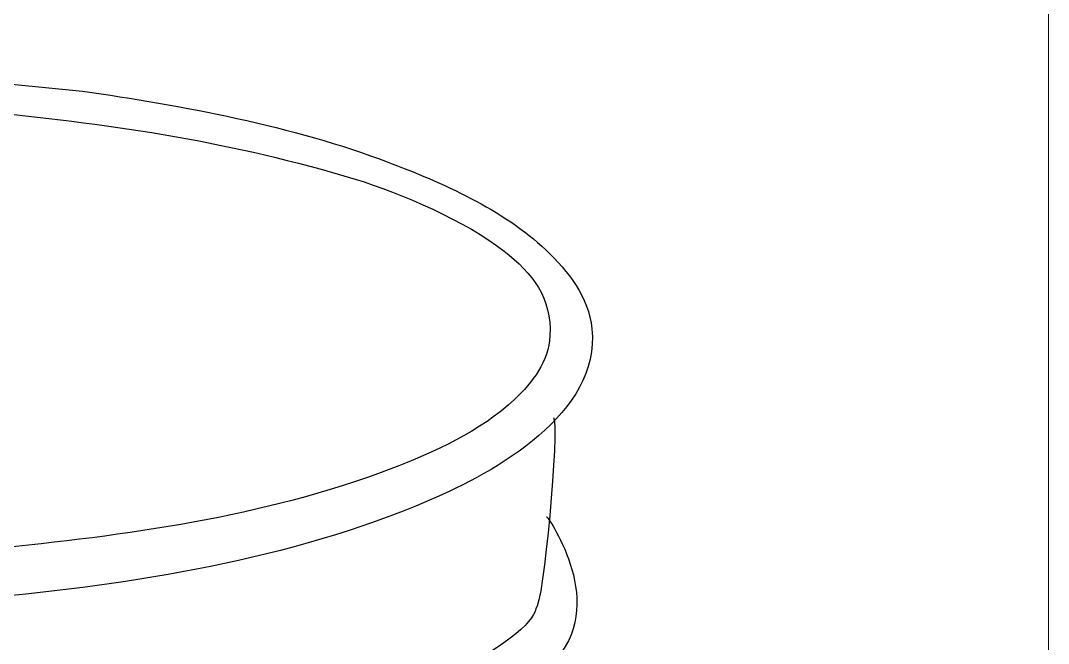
# Model space of a CAD drawing. Header units: inches. Extents: x -441 to 7, y -96 to 2.
# Drawn here: x 6.7468 to 6.857, y 1.7932 to 1.86 of the extents above; entities that cross this region are included whole.
import ezdxf

# ---------------------------------------------------------------- set-up
doc = ezdxf.new("R2010")
doc.units = ezdxf.units.IN
doc.header["$MEASUREMENT"] = 0
doc.layers.add('Vector Picture Geometry', color=6, linetype='Continuous', lineweight=0)

msp = doc.modelspace()

# ---------------------------------------------------------------- linework, layer by layer
at = {"layer": 'Vector Picture Geometry', "color": 7, "linetype": 'Continuous', "flags": 128}
msp.add_lwpolyline([(0, 0), (6.856957468877498, 0), (6.856957468877498, 2.113408865067768), (0, 2.113408865067768)], close=True, dxfattribs=at)
at = {"layer": 'Vector Picture Geometry', "color": 6, "lineweight": -3}
for points in [[(6.738261857045869, 1.853899801772443), (6.738261857045869, 1.853899801772443), (6.753439685630655, 1.852398941156942), (6.753439685630655, 1.852398941156942)], [(6.753439685630655, 1.852398941156942), (6.763929899503363, 1.850940781528394), (6.77619931009516, 1.848581156619724), (6.786083797815794, 1.844831377358025)], [(6.743574177707963, 1.850137370366461), (6.757066104904084, 1.848827873433231), (6.769650245492495, 1.846925307236763), (6.782667725185616, 1.842965186076369)], [(6.786083797815794, 1.844831377358025), (6.791959143643012, 1.842601436928249), (6.798495549775321, 1.839740470802389), (6.803104096493225, 1.835372317988886)], [(6.782667725185616, 1.842965186076369), (6.787597312157096, 1.841464325460868), (6.794584457255539, 1.838424647797019), (6.798612591599041, 1.835261611726416)], [(6.798612591599041, 1.835261611726416), (6.801688642596186, 1.832852959758652), (6.803746189652522, 1.830232384374157), (6.803529532752311, 1.826155232460668)], [(6.803104096493225, 1.835372317988886), (6.805538054331072, 1.833068044629934), (6.807668359124624, 1.830362070434569), (6.808033694535332, 1.82691594105413)], [(6.808033694535332, 1.82691594105413), (6.808996829529724, 1.817907615906571), (6.797666843813932, 1.811545167269036), (6.790643319056122, 1.808537119965892)], [(6.803529532752311, 1.826155232460668), (6.803387189803063, 1.823419203096561), (6.80167598570735, 1.82117028603188), (6.799749693577315, 1.819359447881459)], [(6.799749693577315, 1.819359447881459), (6.796116951394783, 1.81594969499735), (6.791094045370111, 1.813645421638398), (6.786466531506409, 1.811897845790908)], [(6.803924912261138, 1.817426832842322), (6.80459230812748, 1.816432057998117), (6.802787797630719, 1.797188148126088), (6.802028664229221, 1.796935105240439)], [(6.786466531506409, 1.811897845790908), (6.772727878007673, 1.806707306762084), (6.758098836181135, 1.804730409217957), (6.743574177707963, 1.803322853421986)], [(6.790643319056122, 1.808537119965892), (6.775563538263452, 1.802092432390521), (6.759025604168304, 1.799579398650909), (6.742815044306465, 1.798004209850785)], [(6.803165777278122, 1.806800613163131), (6.803042414126812, 1.807053656048779), (6.809713261944268, 1.798021608130691), (6.80430131197202, 1.791614875406649)], [(6.802028664229221, 1.796935105240439), (6.801076593535004, 1.790670709139574), (6.748318731813868, 1.764099626209993), (6.664436596739517, 1.782125767194841)]]:
    msp.add_open_spline(points, degree=3, dxfattribs=at)

doc.saveas('drawing.dxf')
